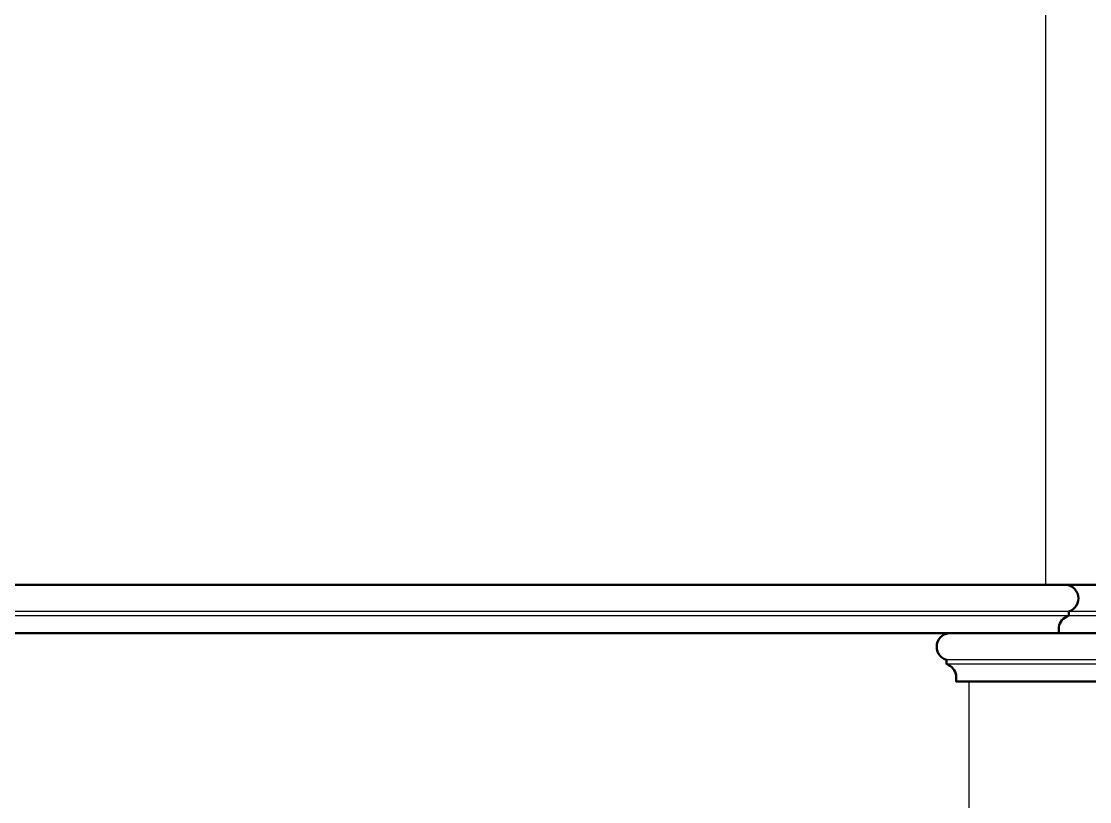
# Model space of a CAD drawing. Header units: metres. Extents: x -109 to 591, y -5 to 592.
# Drawn here: x 583.076 to 585.171, y 9.045 to 10.574 of the extents above; entities that cross this region are included whole.
import ezdxf

# ---------------------------------------------------------------- set-up
doc = ezdxf.new("R2010")
doc.units = ezdxf.units.M
doc.header["$LTSCALE"] = 0.03
doc.layers.add('MOLDURA', color=43, linetype='Continuous')
doc.layers.add('Moldura con Espesor', color=43, linetype='Continuous', lineweight=50)
doc.layers.add('Muro bajo', color=7, linetype='Continuous', lineweight=30)

msp = doc.modelspace()

# ---------------------------------------------------------------- linework, layer by layer
at = {"layer": 'MOLDURA'}
for p, q in [((588.1299, 9.4176), (582.0399, 9.4176)), ((582.0399, 9.4096), (588.1299, 9.4096)), ((585.2799, 9.3226), (584.8899, 9.3226)), ((584.8899, 9.3146), (585.2799, 9.3146))]:
    msp.add_line(p, q, dxfattribs=at)
at = {"layer": 'Moldura con Espesor'}
for p, q in [((582.0499, 9.4699), (588.1199, 9.4699)), ((588.1104, 9.3749), (582.0594, 9.3749)), ((585.2604, 9.2799), (584.9349, 9.2799))]:
    msp.add_line(p, q, dxfattribs=at)
for points in [[(585.0849, 9.4699), (585.1199, 9.4699, -0.898589), (585.1299, 9.4176), (585.1299, 9.4096), (585.1255, 9.4072, 0.285035), (585.1104, 9.3829), (585.1104, 9.3749), (585.0849, 9.3749)], [(584.9349, 9.3749), (584.8999, 9.3749, 0.898589), (584.8899, 9.3226), (584.8899, 9.3146), (584.8944, 9.3122, -0.285035), (584.9094, 9.2879), (584.9094, 9.2799), (584.9349, 9.2799)]]:
    msp.add_lwpolyline(points, format="xyb", dxfattribs=at)
at = {"layer": 'Muro bajo'}
for p, q in [((585.0849, 9.4699), (585.0849, 10.9749)), ((584.9349, 7.8249), (584.9349, 9.2799))]:
    msp.add_line(p, q, dxfattribs=at)

doc.saveas('drawing.dxf')
